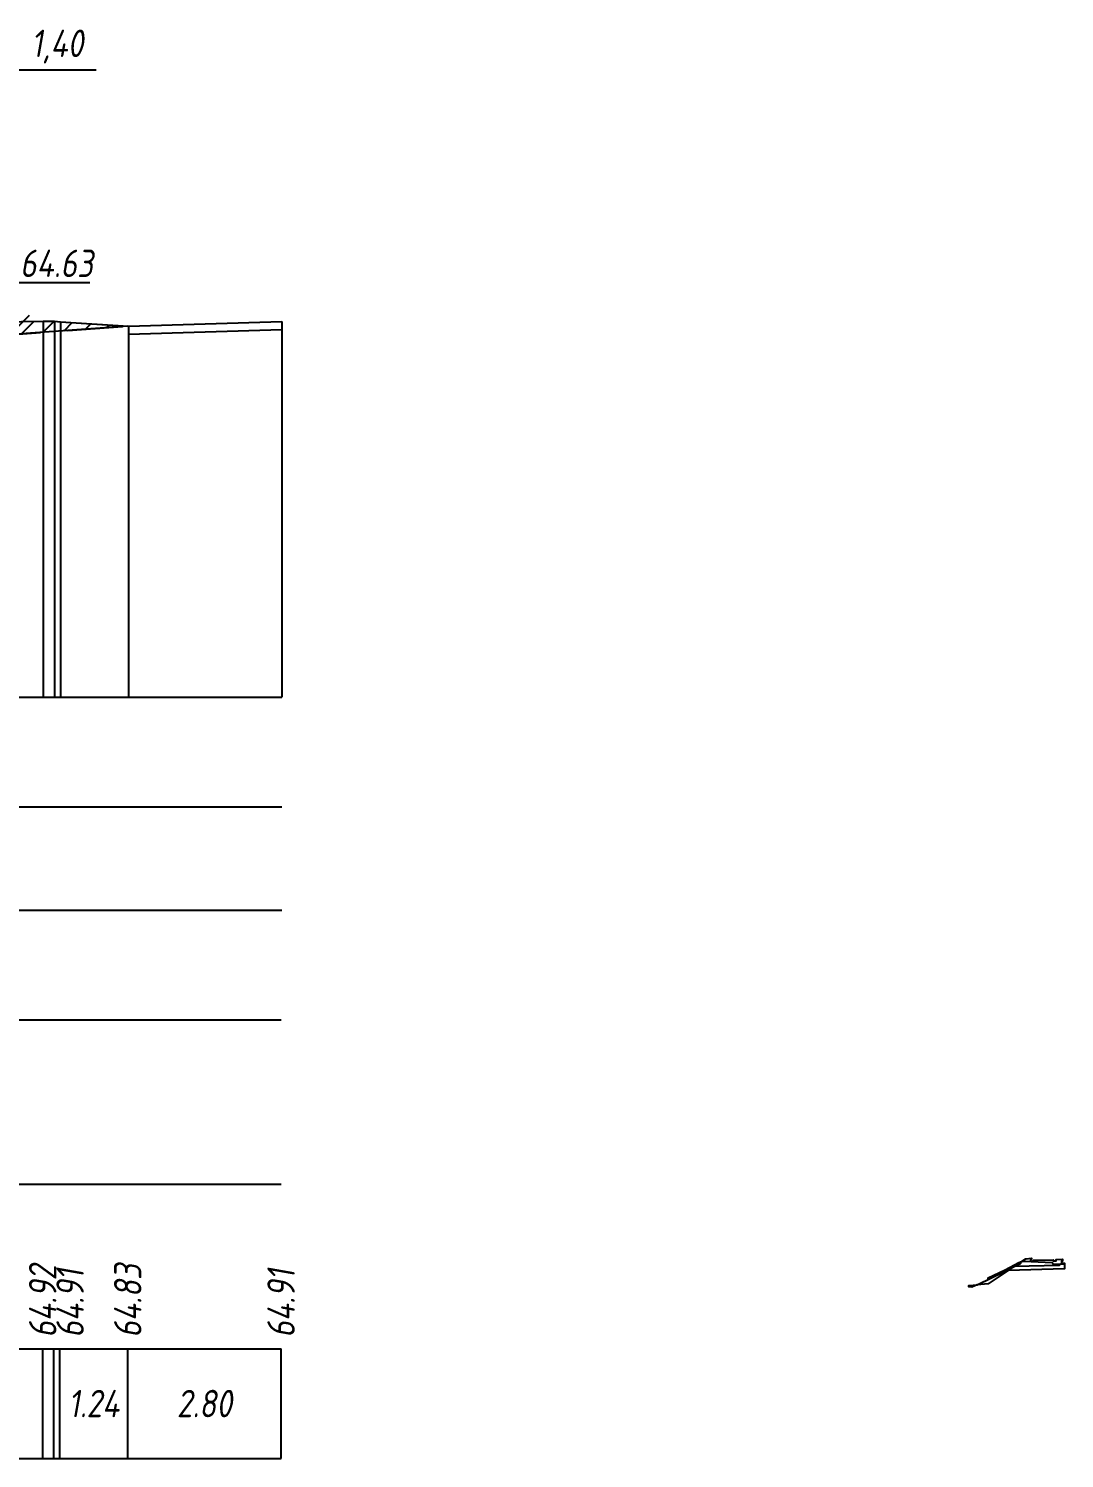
# Model space of a CAD drawing. Extents: x -717 to 1451, y -133302 to 233.
# Drawn here: x -236.9 to -142.4, y -126495.3 to -126364.9 of the extents above; entities that cross this region are included whole.
import ezdxf
from ezdxf.enums import TextEntityAlignment as Align

# ---------------------------------------------------------------- set-up
doc = ezdxf.new("R2010")
doc.units = 0
doc.linetypes.add('штриховая', pattern=[0.75, 0.5, -0.25])
for name, color, linetype in [('Интерполированный поперечник', 2, 'Continuous'), ('Код_510', 7, 'Continuous'), ('Объём_2650', 7, 'Continuous'), ('Отметки покрытия', 7, 'Continuous'), ('Таблица', 7, 'Continuous'), ('Черный поперечник', 3, 'Continuous')]:
    doc.layers.add(name, color=color, linetype=linetype)
for name, color, linetype, true_color in [('Контур_2570', 7, 'Continuous', 0x80ff00), ('Объём_2563', 7, 'Continuous', 0xff8000), ('Объём_2570', 7, 'Continuous', 0x80ff00), ('Объём_2600', 7, 'Continuous', 0x808000)]:
    doc.layers.add(name, color=color, linetype=linetype, true_color=true_color)
doc.styles.get("Standard").update_dxf_attribs({"font": 'txt', "height": 2.5})
doc.styles.add('М', font='romand.shx', dxfattribs={"width": 0.8, "oblique": 10, "height": 2.5})
doc.dimstyles.new('ISO-25', dxfattribs={"dimtxt": 2.5, "dimasz": 2.5, "dimexe": 1.25, "dimexo": 0.625, "dimtad": 1, "dimtxsty": 'Standard', "dimcen": 2.5, "dimadec": 0, "dimazin": 0, "dimtfac": 1, "dimtmove": 0, "dimatfit": 3, "dimfxl": 1, "dimarcsym": 0})

# ---------------------------------------------------------------- blocks, each defined once
blk = doc.blocks.new('_Oblique')
at = {"color": 0, "linetype": 'ByBlock', "lineweight": -2}
blk.add_line((-0.5, -0.5), (0.5, 0.5), dxfattribs=at)
blk = doc.blocks.new('*D2672')
at = {"color": 0, "lineweight": -2, "transparency": 16777216}
for p, q in [((-245.79, -126392.22), (-245.79, -126367.43)), ((-238.79, -126392.5), (-238.79, -126367.43)), ((-245.79, -126368.68), (-238.79, -126368.68)), ((-238.79, -126368.68), (-230.71, -126368.68))]:
    blk.add_line(p, q, dxfattribs=at)
at = {"layer": 'Defpoints', "color": 0, "transparency": 16777216}
for p in [(-238.79, -126368.68), (-245.79, -126392.85), (-238.79, -126393.13)]:
    blk.add_point(p, dxfattribs=at)
at = {"color": 0, "lineweight": -2, "transparency": 16777216, "rotation": 180}
blk.add_blockref('_Oblique', (-245.79, -126368.68), dxfattribs=at)
at = {"color": 0, "lineweight": -2, "transparency": 16777216}
blk.add_blockref('_Oblique', (-238.79, -126368.68), dxfattribs=at)
at = {"color": 0, "transparency": 16777216, "insert": (-234.25, -126366.57), "char_height": 2.5, "width": 8.75, "attachment_point": 5, "style": 'М'}
blk.add_mtext('1,40', dxfattribs=at)

msp = doc.modelspace()

# ---------------------------------------------------------------- hatches: boundary and pattern name
at = {"layer": 'Объём_2600'}
h = msp.add_hatch(dxfattribs=at)
h.set_pattern_fill('ANSI31', color=6, scale=0.4)
h.set_pattern_definition([(45, (-491.3381, 18.1192), (-0.898025612, 0.898025612), [])])
h.paths.add_polyline_path([(-238.789, -126392.868), (-238.789, -126397.63), (-260.355, -126396.983), (-260.355, -126392.793), (-259.855, -126392.02), (-255.389, -126391.911), (-235.526, -126391.597), (-234.518, -126391.606), (-233.963, -126391.663), (-227.805, -126392.049)])

# ---------------------------------------------------------------- linework, layer by layer
at = {"layer": 'Интерполированный поперечник', "linetype": 'штриховая', "ltscale": 10, "flags": 128}
msp.add_lwpolyline([(-397.821, -126404.717), (-227.805, -126392.049)], dxfattribs=at)
at = {"layer": 'Код_510'}
for p, q in [((-235.581, -126495.302), (-235.581, -126485.302)), ((-234.573, -126495.302), (-234.573, -126485.302)), ((-234.018, -126495.302), (-234.018, -126485.302)), ((-227.824, -126495.302), (-227.824, -126485.302)), ((-213.844, -126495.302), (-213.844, -126485.302))]:
    msp.add_line(p, q, dxfattribs=at)
at = {"layer": 'Контур_2570', "flags": 128}
msp.add_lwpolyline([(-351.789, -126394.848), (-329.623, -126394.295), (-319.762, -126394.123), (-307.926, -126393.92), (-304.039, -126393.831), (-276.04, -126393.194), (-260.355, -126392.793), (-259.932, -126392.136), (-259.855, -126392.02), (-255.389, -126391.911), (-247.517, -126391.794), (-243.016, -126391.72), (-235.526, -126391.597), (-234.518, -126391.606), (-233.963, -126391.663), (-227.77, -126392.05), (-227.77, -126392.8), (-213.789, -126392.382)], dxfattribs=at)
at = {"layer": 'Объём_2563', "color": 250, "flags": 128}
msp.add_lwpolyline([(-142.717, -126477.541), (-142.9, -126477.724), (-146.987, -126477.806), (-145.92, -126477.095), (-145.42, -126477.033), (-145.42, -126477.133), (-145.52, -126477.133), (-145.52, -126477.333), (-145.24, -126477.333), (-145.24, -126477.219), (-143.441, -126477.184), (-143.441, -126477.292), (-143.161, -126477.292), (-143.161, -126477.167), (-142.596, -126477.142), (-142.596, -126477.305), (-142.696, -126477.305), (-142.696, -126477.505), (-142.417, -126477.505), (-142.417, -126477.535), (-142.717, -126477.541), (-142.717, -126477.541)], dxfattribs=at)
at = {"layer": 'Объём_2570', "flags": 128}
msp.add_lwpolyline([(-146.434, -126477.539), (-146.563, -126477.59), (-147.824, -126478.244), (-149.365, -126478.984), (-149.365, -126478.834), (-147.824, -126478.094), (-146.563, -126477.44), (-146.434, -126477.389), (-146.434, -126477.539), (-146.434, -126477.539)], dxfattribs=at)
at = {"layer": 'Объём_2600', "flags": 128}
msp.add_lwpolyline([(-150.533, -126479.545), (-150.855, -126479.692), (-151.117, -126479.671), (-151.123, -126479.672), (-151.123, -126479.523), (-150.369, -126479.467), (-150.533, -126479.545), (-150.533, -126479.545)], dxfattribs=at)
at = {"layer": 'Объём_2650', "color": 6, "flags": 128}
for points in [[(-238.789, -126392.868), (-238.789, -126397.63), (-260.355, -126396.983), (-260.355, -126392.793), (-259.855, -126392.02), (-255.389, -126391.911), (-235.526, -126391.597), (-234.518, -126391.606), (-233.963, -126391.663), (-227.805, -126392.049), (-238.789, -126392.868), (-238.789, -126392.868)], [(-238.789, -126392.868), (-238.789, -126397.63), (-260.355, -126396.983), (-260.355, -126392.793), (-259.855, -126392.02), (-255.389, -126391.911), (-235.526, -126391.597), (-234.518, -126391.606), (-233.963, -126391.663), (-227.805, -126392.049), (-238.789, -126392.868), (-238.789, -126392.868)], [(-146.134, -126477.306), (-146.105, -126477.308), (-146.094, -126477.307), (-143.519, -126477.436), (-143.419, -126477.586), (-142.417, -126477.561), (-142.417, -126478.015), (-147.531, -126478.169), (-149.365, -126479.392), (-150.369, -126479.467), (-147.824, -126478.244), (-146.563, -126477.59), (-146.434, -126477.539), (-146.434, -126477.389), (-146.134, -126477.306), (-146.134, -126477.306)]]:
    msp.add_lwpolyline(points, dxfattribs=at)
at = {"layer": 'Отметки покрытия', "color": 1}
for p, q in [((-238.789, -126388.067), (-231.289, -126388.067)), ((-238.789, -126393.067), (-236.789, -126391.067))]:
    msp.add_line(p, q, dxfattribs=at)
at = {"layer": 'Таблица'}
for p, q in [((-411.338, -126425.881), (-213.789, -126425.881)), ((-411.338, -126435.881), (-213.789, -126435.881)), ((-411.338, -126445.302), (-213.789, -126445.302)), ((-411.392, -126455.302), (-213.844, -126455.302)), ((-411.392, -126470.302), (-213.844, -126470.302)), ((-411.392, -126485.302), (-213.844, -126485.302)), ((-411.392, -126495.302), (-213.844, -126495.302))]:
    msp.add_line(p, q, dxfattribs=at)
at = {"layer": 'Черный поперечник', "color": 7}
for p, q in [((-235.526, -126391.597), (-235.526, -126425.881)), ((-234.518, -126391.606), (-234.518, -126425.881)), ((-233.963, -126391.663), (-233.963, -126425.881)), ((-227.77, -126392.05), (-227.77, -126425.881)), ((-213.789, -126391.632), (-213.789, -126425.881))]:
    msp.add_line(p, q, dxfattribs=at)
at = {"layer": 'Черный поперечник', "flags": 128}
msp.add_lwpolyline([(-351.789, -126394.848), (-329.623, -126394.295), (-319.762, -126394.123), (-307.926, -126393.92), (-304.039, -126393.831), (-276.04, -126393.194), (-260.355, -126392.793), (-259.932, -126392.136), (-259.855, -126392.02), (-255.389, -126391.911), (-247.517, -126391.794), (-243.016, -126391.72), (-235.526, -126391.597), (-234.518, -126391.606), (-233.963, -126391.663), (-227.77, -126392.05), (-213.789, -126391.632)], dxfattribs=at)

# ---------------------------------------------------------------- texts
at = {"layer": 'Код_510', "style": 'М', "oblique": 10, "width": 0.8}
for s, p in [('64.92', (-235.581, -126484.302)), ('64.91', (-233.081, -126484.302)), ('64.83', (-227.824, -126484.302)), ('64.91', (-213.844, -126484.302))]:
    msp.add_text(s, height=2.5, rotation=90, dxfattribs=at).set_placement(p, align=Align.MIDDLE_LEFT)
for s, p in [('1.24', (-230.921, -126490.302)), ('2.80', (-220.834, -126490.302))]:
    msp.add_text(s, height=2.5, dxfattribs=at).set_placement(p, align=Align.MIDDLE_CENTER)
at = {"layer": 'Отметки покрытия', "color": 1, "style": 'М', "oblique": 10, "width": 0.8}
msp.add_text('64.63', height=2.5, dxfattribs=at).set_placement((-237.648, -126388.336), align=Align.BOTTOM_LEFT)

# ---------------------------------------------------------------- dimensions: what is measured, and where the dimension line sits
at = {"color": 5}
dim = msp.add_linear_dim(base=(-238.789, -126368.685), p1=(-245.789, -126392.85), p2=(-238.789, -126393.13), angle=180, dimstyle='ISO-25', override={"dimasz": 1, "dimlfac": 0.2, "dimzin": 0, "dimtxsty": 'М', "dimblk1": 'Oblique', "dimblk2": 'Oblique', "dimsah": 1}, dxfattribs=at)
dim.commit()
dim.dimension.update_dxf_attribs({"geometry": '*D2672', "text_midpoint": (-234.249, -126366.571)})

doc.saveas('drawing.dxf')
